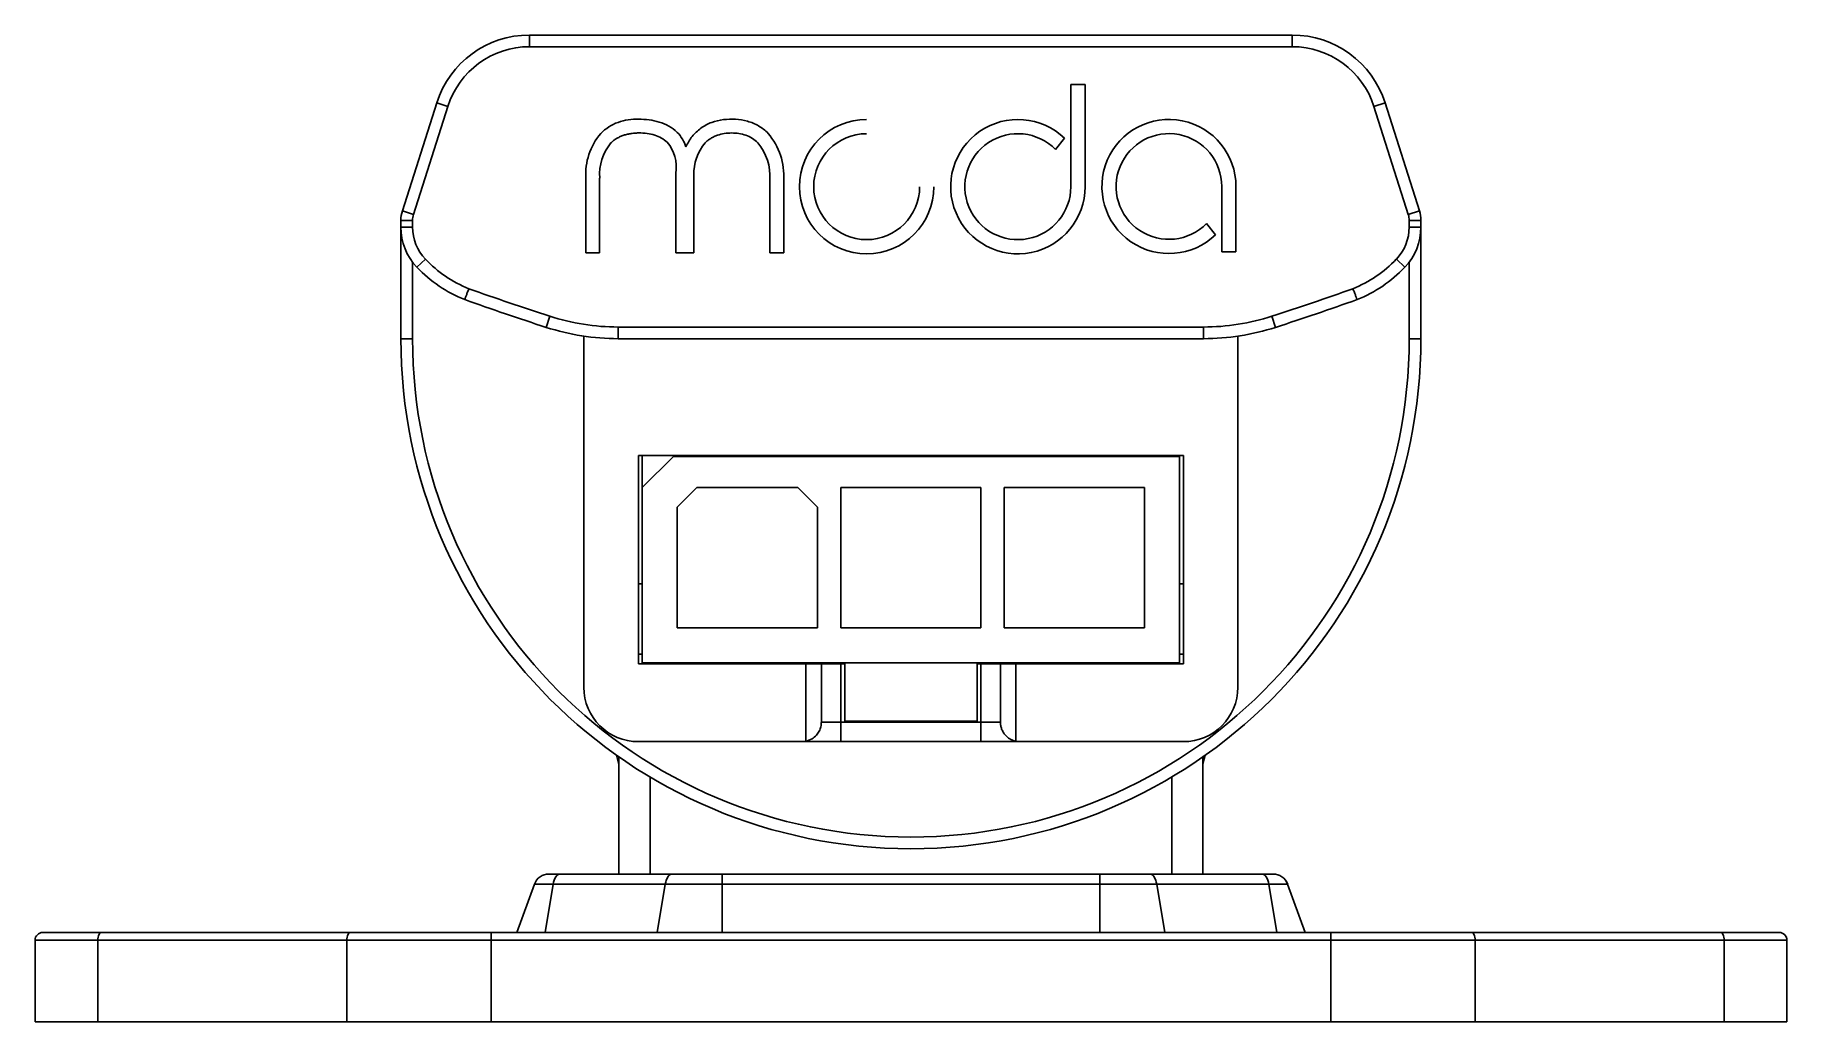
# Paper-space layout '_Back' of a CAD drawing. Header units: millimetres. Extents: x -22.5 to 22.5, y -19.6 to 5.8.
import ezdxf

# ---------------------------------------------------------------- set-up
doc = ezdxf.new("R2010")
doc.units = ezdxf.units.MM

psp = doc.layouts.new('_Back')

# ---------------------------------------------------------------- linework, layer by layer
at = {"color": 7, "linetype": 'Continuous', "lineweight": 25}
for p, q in [((-9.797, 5.8), (9.797, 5.8)), ((-9.797, 5.8), (-9.797, 5.5)), ((-9.797, 5.5), (9.797, 5.5)), ((9.797, 5.8), (9.797, 5.5)), ((4.109, 4.53), (4.109, 1.905)), ((4.474, 4.53), (4.109, 4.53)), ((4.474, 1.905), (4.474, 4.53)), ((-13.062, 1.282), (-12.179, 4.058)), ((-13.062, 1.283), (-12.179, 4.058)), ((-12.179, 4.058), (-11.894, 3.967)), ((12.179, 4.058), (11.894, 3.967)), ((12.179, 4.058), (13.062, 1.282)), ((12.179, 4.058), (13.062, 1.283)), ((-12.776, 1.191), (-11.894, 3.967)), ((11.894, 3.967), (12.776, 1.191)), ((3.714, 2.863), (3.946, 3.147)), ((-8.351, 2.118), (-8.351, 0.206)), ((-7.994, 0.206), (-7.994, 2.127)), ((-6.035, 2.242), (-6.035, 0.206)), ((-5.578, 0.206), (-5.578, 2.198)), ((-3.621, 2.084), (-3.621, 0.206)), ((-3.264, 0.206), (-3.264, 2.071)), ((7.986, 1.91), (7.986, 0.23)), ((8.351, 0.23), (8.351, 1.878)), ((-13.1, 1.04), (-12.8, 1.04)), ((-13.1, 1.04), (-13.1, -2)), ((-13.062, 1.282), (-12.776, 1.191)), ((-12.8, 0.868), (-12.8, 1.04)), ((7.825, 0.671), (7.594, 0.956)), ((13.062, 1.282), (12.776, 1.191)), ((12.8, 1.04), (12.8, 0.868)), ((13.1, 1.04), (12.8, 1.04)), ((13.1, -2), (13.1, 1.04)), ((-13.1, 0.868), (-12.8, 0.868)), ((13.1, 0.868), (12.8, 0.868)), ((-12.688, -0.165), (-12.47, 0.042)), ((-8.351, 0.206), (-7.994, 0.206)), ((-6.035, 0.206), (-5.578, 0.206)), ((-3.621, 0.206), (-3.264, 0.206)), ((7.986, 0.23), (8.351, 0.23)), ((12.688, -0.165), (12.47, 0.042)), ((-12.8, -0.032), (-12.8, -2)), ((12.8, -2), (12.8, -0.032)), ((-9.274, -1.423), (-9.367, -1.708)), ((-7.518, -1.7), (7.518, -1.7)), ((-7.518, -1.7), (-7.518, -2)), ((7.518, -1.7), (7.518, -2)), ((9.274, -1.423), (9.367, -1.708)), ((-12.8, -2), (-13.1, -2)), ((-8.4, -1.935), (-8.4, -10.95)), ((-7.518, -2), (7.518, -2)), ((8.4, -10.95), (8.4, -1.935)), ((12.8, -2), (13.1, -2)), ((-7, -5), (7, -5)), ((-7, -10.35), (-7, -5)), ((-6.9, -5), (-6.9, -10.35)), ((-6.1, -5.025), (-6.9, -5.825)), ((6.9, -5.025), (-6.1, -5.025)), ((-4.4, -5), (-4.4, -5.025)), ((-3.9, -5), (-3.9, -5.025)), ((3.9, -5), (3.9, -5.025)), ((4.4, -5), (4.4, -5.025)), ((6.9, -10.35), (6.9, -5)), ((7, -5), (7, -10.35)), ((-6, -6.325), (-5.5, -5.825)), ((-5.5, -5.825), (-2.9, -5.825)), ((-2.9, -5.825), (-2.4, -6.325)), ((-1.8, -5.825), (1.8, -5.825)), ((-1.8, -9.425), (-1.8, -5.825)), ((1.8, -5.825), (1.8, -9.425)), ((2.4, -5.825), (6, -5.825)), ((2.4, -9.425), (2.4, -5.825)), ((6, -5.825), (6, -9.425)), ((-6, -9.425), (-6, -6.325)), ((-2.4, -6.325), (-2.4, -9.425)), ((-6.9, -8.3), (-7, -8.3)), ((7, -8.3), (6.9, -8.3)), ((-2.4, -9.425), (-6, -9.425)), ((1.8, -9.425), (-1.8, -9.425)), ((6, -9.425), (2.4, -9.425)), ((-7, -10.1), (-6.9, -10.1)), ((-7, -10.35), (-1.7, -10.35)), ((-6.9, -10.325), (6.9, -10.325)), ((-2.7, -10.35), (-2.7, -12.34)), ((-2.5, -10.325), (-2.5, -10.35)), ((-2.3, -10.35), (-2.3, -11.85)), ((-1.8, -10.325), (-1.8, -12.35)), ((-1.7, -11.825), (-1.7, -10.325)), ((1.7, -10.325), (1.7, -11.825)), ((1.7, -10.35), (7, -10.35)), ((1.8, -12.35), (1.8, -10.325)), ((2.3, -10.35), (2.3, -11.85)), ((2.5, -10.35), (2.5, -10.325)), ((2.7, -10.35), (2.7, -12.34)), ((6.9, -10.1), (7, -10.1)), ((2.3, -11.85), (-2.3, -11.85)), ((-1.7, -11.825), (1.7, -11.825)), ((2.721, -12.35), (-7, -12.35)), ((7, -12.35), (2.8, -12.35)), ((-7.564, -12.696), (-7.5, -12.934)), ((-7.5, -15.75), (-7.5, -12.741)), ((7.5, -12.916), (7.558, -12.7)), ((7.5, -12.741), (7.5, -15.75)), ((-9.296, -15.75), (9.303, -15.75)), ((-4.851, -15.75), (-4.851, -17.25)), ((4.857, -15.75), (4.857, -17.25)), ((-9.672, -16.013), (-10.122, -17.25)), ((9.678, -16.013), (-9.672, -16.013)), ((-9.189, -16.013), (-9.397, -17.25)), ((-6.31, -16.013), (-6.518, -17.25)), ((6.315, -16.013), (6.523, -17.25)), ((9.194, -16.013), (9.403, -17.25)), ((9.677, -16.013), (10.128, -17.25)), ((9.678, -16.013), (10.129, -17.25)), ((22.504, -17.45), (-22.497, -17.45)), ((-22.497, -19.55), (-22.497, -17.45)), ((-22.297, -17.25), (22.304, -17.25)), ((-20.886, -17.45), (-20.886, -19.55)), ((-14.488, -19.55), (-14.488, -17.45)), ((-10.784, -17.25), (-10.784, -19.55)), ((10.789, -19.55), (10.789, -17.25)), ((14.493, -17.45), (14.493, -19.55)), ((20.892, -19.55), (20.892, -17.45)), ((22.503, -17.45), (22.503, -19.55)), ((22.504, -17.45), (22.504, -19.55)), ((22.504, -19.55), (-22.497, -19.55))]:
    psp.add_line(p, q, dxfattribs=at)
at = {"color": 8, "linetype": 'Continuous', "lineweight": 25}
for p, q in [((-6.7, -13.257), (-6.7, -15.75)), ((6.7, -13.257), (6.7, -15.75))]:
    psp.add_line(p, q, dxfattribs=at)
at = {"color": 7, "linetype": 'Continuous', "lineweight": 25, "flags": 128}
for points in [[(-9.189, -16.013), (-9.177, -15.958), (-9.162, -15.906), (-9.143, -15.861), (-9.121, -15.822), (-9.097, -15.791), (-9.071, -15.769), (-9.043, -15.755), (-9.015, -15.75)], [(-6.31, -16.013), (-6.298, -15.958), (-6.283, -15.906), (-6.264, -15.861), (-6.242, -15.822), (-6.218, -15.791), (-6.191, -15.769), (-6.164, -15.755), (-6.136, -15.75)], [(6.141, -15.75), (6.169, -15.755), (6.197, -15.769), (6.223, -15.791), (6.247, -15.822), (6.269, -15.861), (6.288, -15.906), (6.303, -15.958), (6.315, -16.013)], [(9.02, -15.75), (9.048, -15.755), (9.076, -15.769), (9.102, -15.791), (9.126, -15.822), (9.148, -15.861), (9.167, -15.906), (9.183, -15.958), (9.194, -16.013)], [(-20.886, -17.45), (-20.885, -17.411), (-20.879, -17.373), (-20.871, -17.339), (-20.859, -17.309), (-20.845, -17.284), (-20.829, -17.265), (-20.812, -17.254), (-20.794, -17.25)], [(-14.488, -17.45), (-14.486, -17.411), (-14.481, -17.373), (-14.472, -17.339), (-14.461, -17.309), (-14.447, -17.284), (-14.431, -17.265), (-14.413, -17.254), (-14.395, -17.25)], [(14.4, -17.25), (14.418, -17.254), (14.436, -17.265), (14.452, -17.284), (14.466, -17.309), (14.477, -17.339), (14.486, -17.373), (14.491, -17.411), (14.493, -17.45)], [(20.799, -17.25), (20.817, -17.254), (20.834, -17.265), (20.85, -17.284), (20.864, -17.309), (20.876, -17.339), (20.885, -17.373), (20.89, -17.411), (20.892, -17.45)]]:
    psp.add_lwpolyline(points, dxfattribs=at)
at = {"color": 7, "linetype": 'Continuous', "lineweight": 25}
for centre, radius, start, end in [((-9.797, 3.3), 2.5, 90, 162.3532), ((-9.797, 3.3), 2.2, 90, 162.3532), ((9.797, 3.3), 2.5, 17.6468, 90), ((9.797, 3.3), 2.2, 17.6468, 90), ((-1.136, 1.905), 1.726, 90, 0), ((2.748, 1.905), 1.726, 46.0342, 360), ((6.629, 1.91), 1.722, 0, 314.0032), ((-6.728, 2.219), 1.625, 139.7146, 183.5485), ((-6.713, 2.618), 0.986, 18.2291, 43.7701), ((-4.972, 2.168), 1.71, 356.7479, 40.2695), ((-1.136, 1.905), 1.361, 90, 0), ((2.748, 1.905), 1.361, 44.7408, 0), ((6.629, 1.91), 1.357, 0, 315.3139), ((-6.707, 2.213), 1.289, 140.7611, 183.858), ((-4.295, 2.217), 1.283, 140.5469, 180.8588), ((-4.993, 2.163), 1.374, 356.694, 39.242), ((6.629, 1.91), 1.722, 358.9399, 360), ((-12.3, 1.04), 0.8, 162.353, 180), ((-12.3, 1.04), 0.8, 162.3532, 180), ((-12.3, 1.04), 0.5, 162.3532, 180), ((12.3, 1.04), 0.5, 0, 17.6468), ((12.3, 1.04), 0.8, 360, 17.647), ((12.3, 1.04), 0.8, 0, 17.6468), ((-11.6, 0.868), 1.5, 180, 223.5138), ((-11.6, 0.868), 1.2, 180, 223.5138), ((11.6, 0.868), 1.2, 316.4862, 0), ((11.6, 0.868), 1.5, 316.4862, 360), ((-10.178, 2.218), 3.16, 223.5138, 248.1444), ((10.178, 2.218), 3.16, 291.8556, 316.4862), ((-10.178, 2.218), 3.46, 223.5138, 248.2431), ((10.178, 2.218), 3.46, 291.7569, 316.4862), ((13.716, 69.584), 74.636, 250.37186, 252.05908), ((-13.716, 69.584), 74.636, 287.94092, 289.62814), ((13.716, 69.584), 74.936, 250.3675, 252.05908), ((-13.716, 69.584), 74.936, 287.94092, 289.6325), ((-7.518, 4), 6, 252.0591, 270), ((-7.518, 4), 5.7, 252.0591, 270), ((7.518, 4), 5.7, 270, 287.9409), ((7.518, 4), 6, 270, 287.9409), ((0, -2), 13.1, 180, 0), ((0, -2), 12.8, 180, 0), ((-7, -10.95), 1.4, 180, 270), ((7, -10.95), 1.4, 270, 0), ((-2.8, -11.85), 0.5, 270, 281.537), ((2.8, -11.85), 0.5, 258.463, 270), ((-9.296, -16.15), 0.4, 90, 160), ((9.302, -16.15), 0.4, 20, 90), ((9.303, -16.15), 0.4, 20, 90), ((-22.297, -17.45), 0.2, 90, 180), ((22.303, -17.45), 0.2, 0, 90), ((22.304, -17.45), 0.2, 0, 90)]:
    psp.add_arc(centre, radius, start, end, dxfattribs=at)
for points, knots in [([(-6.001, 3.3), (-6.066, 3.363), (-6.137, 3.417), (-6.292, 3.505), (-6.376, 3.539), (-6.633, 3.617), (-6.812, 3.638), (-7.17, 3.64), (-7.352, 3.617), (-7.69, 3.498), (-7.838, 3.402), (-7.968, 3.269)], [0, 0, 0, 0, 0.125, 0.125, 0.25, 0.25, 0.5, 0.5, 0.75, 0.75, 1, 1, 1, 1]), ([(-3.667, 3.273), (-3.74, 3.349), (-3.821, 3.413), (-3.999, 3.518), (-4.096, 3.558), (-4.396, 3.64), (-4.607, 3.651), (-4.917, 3.614), (-5.019, 3.591), (-5.215, 3.519), (-5.308, 3.469), (-5.477, 3.347), (-5.553, 3.275), (-5.68, 3.115), (-5.733, 3.026), (-5.777, 2.926)], [0, 0, 0, 0, 0.125, 0.125, 0.25, 0.25, 0.5, 0.5, 0.625, 0.625, 0.75, 0.75, 0.875, 0.875, 1, 1, 1, 1]), ([(-7.706, 3.029), (-7.684, 3.049), (-7.64, 3.089), (-7.565, 3.14), (-7.485, 3.184), (-7.398, 3.22), (-7.305, 3.248), (-7.206, 3.268), (-7.101, 3.281), (-6.956, 3.287), (-6.779, 3.278), (-6.582, 3.235), (-6.405, 3.162), (-6.308, 3.086), (-6.26, 3.049)], [0, 0, 0, 0, 0.057276, 0.1146801, 0.1729031, 0.2326074, 0.2944076, 0.3588585, 0.4264496, 0.4976058, 0.6370362, 0.7645011, 0.8839126, 1, 1, 1, 1]), ([(-5.286, 3.032), (-5.263, 3.053), (-5.217, 3.095), (-5.139, 3.148), (-5.056, 3.193), (-4.943, 3.239), (-4.792, 3.276), (-4.606, 3.289), (-4.419, 3.275), (-4.238, 3.23), (-4.068, 3.154), (-3.975, 3.072), (-3.929, 3.032)], [0, 0, 0, 0, 0.063018, 0.125784, 0.189065, 0.25361, 0.37359, 0.501429, 0.62905, 0.750305, 0.877188, 1, 1, 1, 1]), ([(-11.355, -0.715), (-11.362, -0.733), (-11.375, -0.768), (-11.394, -0.818), (-11.41, -0.862), (-11.425, -0.9), (-11.437, -0.932), (-11.446, -0.957), (-11.453, -0.975), (-11.458, -0.987), (-11.461, -0.995), (-11.461, -0.995), (-11.461, -0.996)], [0, 0, 0, 0, 0.121617, 0.238434, 0.350448, 0.45766, 0.560067, 0.657669, 0.750464, 0.838451, 0.92163, 1, 1, 1, 1]), ([(11.355, -0.715), (11.361, -0.732), (11.374, -0.766), (11.393, -0.814), (11.409, -0.858), (11.424, -0.896), (11.436, -0.928), (11.445, -0.954), (11.453, -0.973), (11.458, -0.986), (11.461, -0.994), (11.461, -0.995), (11.461, -0.996)], [0, 0, 0, 0, 0.116894, 0.230035, 0.339424, 0.445059, 0.546939, 0.645063, 0.739432, 0.830045, 0.916901, 1, 1, 1, 1]), ([(-2.3, -11.85), (-2.301, -11.869), (-2.302, -11.909), (-2.313, -11.968), (-2.33, -12.026), (-2.356, -12.082), (-2.388, -12.136), (-2.446, -12.208), (-2.547, -12.293), (-2.645, -12.323), (-2.7, -12.34)], [0, 0, 0, 0, 0.071624, 0.145683, 0.223118, 0.304751, 0.391286, 0.483315, 0.706037, 1, 1, 1, 1]), ([(2.7, -12.34), (2.676, -12.334), (2.631, -12.323), (2.567, -12.294), (2.513, -12.261), (2.467, -12.224), (2.419, -12.176), (2.371, -12.112), (2.33, -12.028), (2.305, -11.94), (2.302, -11.879), (2.3, -11.85)], [0, 0, 0, 0, 0.126439, 0.241303, 0.344685, 0.436715, 0.517577, 0.653284, 0.777302, 0.891914, 1, 1, 1, 1])]:
    psp.add_open_spline(points, degree=3, knots=knots, dxfattribs=at)
psp.add_open_spline([(-6.26, 3.049), (-6.075, 2.819), (-5.998, 2.561), (-6.035, 2.242)], degree=3, dxfattribs=at)

doc.saveas('drawing.dxf')
